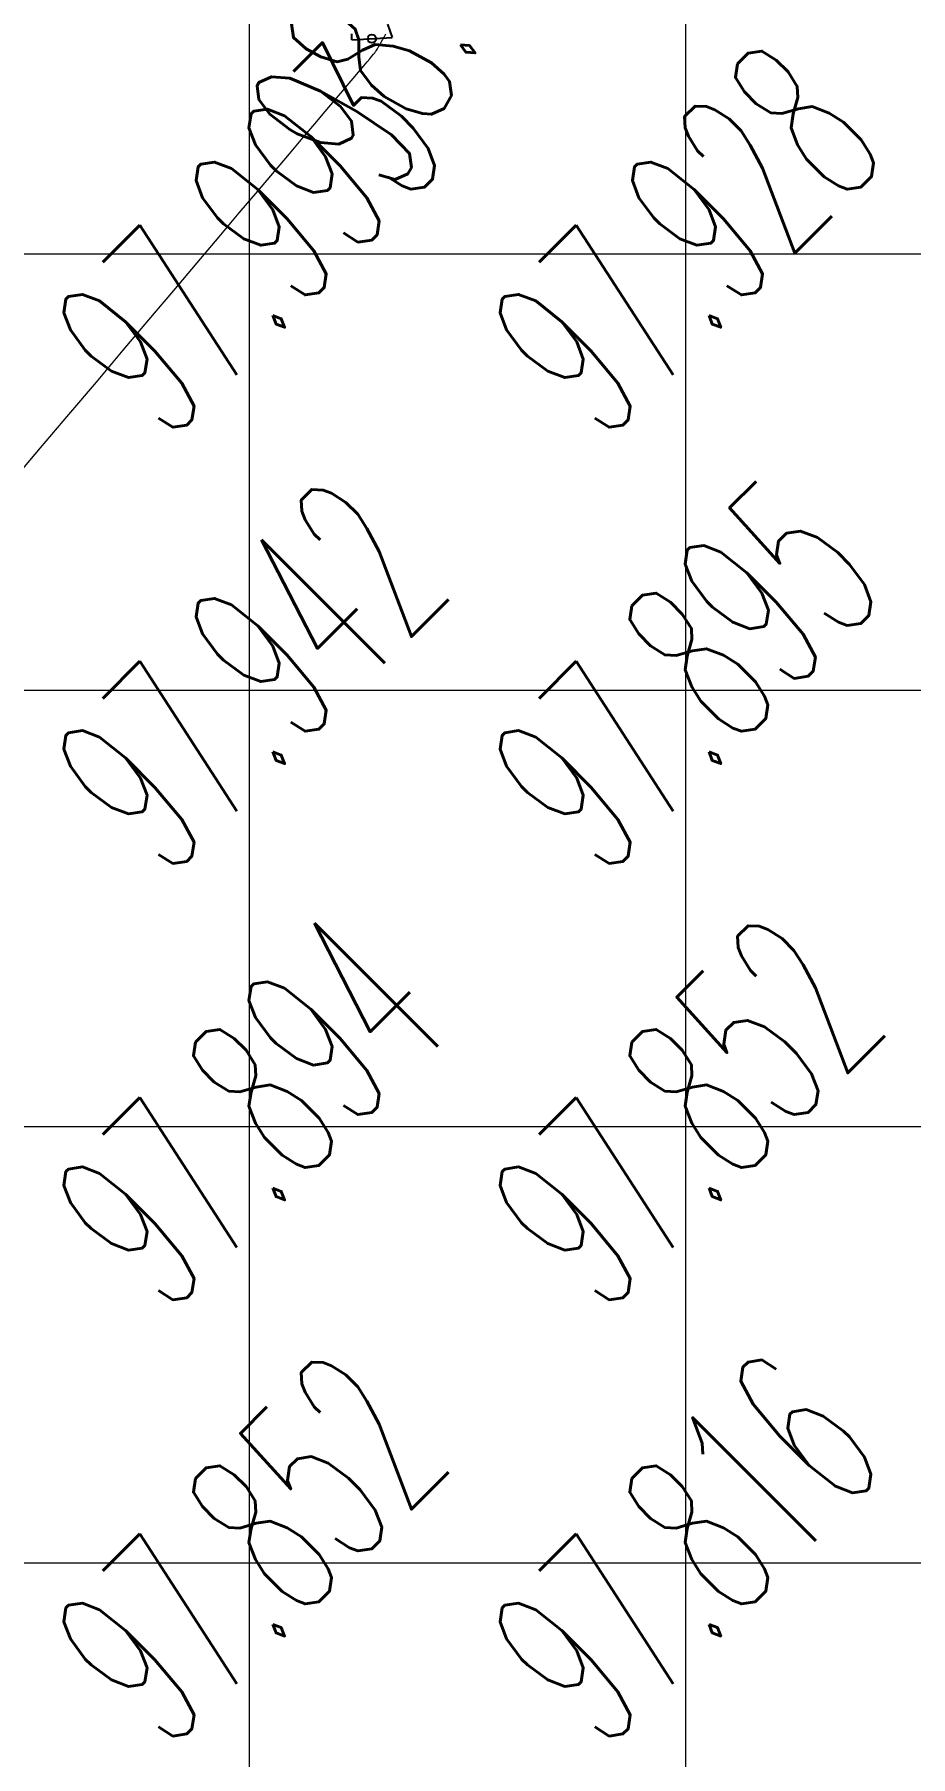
# Model space of a CAD drawing. Header units: millimetres. Extents: x 684983 to 685377, y 990360 to 990509.
# Drawn here: x 685055.03 to 685059.05, y 990425.15 to 990433.05 of the extents above; entities that cross this region are included whole.
import ezdxf
from ezdxf.enums import TextEntityAlignment as Align

# ---------------------------------------------------------------- set-up
doc = ezdxf.new("R2010")
doc.units = ezdxf.units.MM
for name, color, linetype, lineweight in [('AP-1', 7, 'Continuous', 13), ('CON_1', 7, 'Continuous', 9), ('grid', 8, 'Continuous', 9), ('GRID LEVELS', 7, 'Continuous', 13)]:
    doc.layers.add(name, color=color, linetype=linetype, lineweight=lineweight)
doc.layers.add('TEAK', color=7, linetype='Continuous')
doc.styles.get("Standard").update_dxf_attribs({"font": 'RomanS'})

# ---------------------------------------------------------------- blocks, each defined once
blk = doc.blocks.new('A$C25655A80')
for p, q in [((-0.0798, -0.0172), (-0.0798, 0.001)), ((0.0289, 0.0307), (0.043, -0.0101))]:
    blk.add_line(p, q)
blk = doc.blocks.new('TR')
blk.add_line((-0.0606, -0.0024, 1.3453), (0.0622, 0.0048, 1.3453))
blk.add_circle((0.0008, 0.0012, 1.3453), 0.0128)
blk.add_blockref('A$C25655A80', (0.0192, 0.0148, 1.3453))

msp = doc.modelspace()

# ---------------------------------------------------------------- linework, layer by layer
at = {"layer": 'CON_1', "color": 49, "linetype": 'Continuous', "elevation": 98, "flags": 128}
msp.add_lwpolyline([(685054.9266, 990430.9957), (685055.0574, 990431.1503), (685055.1864, 990431.3029), (685055.3128, 990431.4523), (685055.4356, 990431.5977), (685055.5541, 990431.738), (685055.6675, 990431.8722), (685055.7748, 990431.9992), (685055.8753, 990432.1181), (685055.9681, 990432.2279), (685056.0526, 990432.3278), (685056.129, 990432.418), (685056.1977, 990432.4991), (685056.2591, 990432.5716), (685056.3137, 990432.6359), (685056.3619, 990432.6927), (685056.4041, 990432.7423), (685056.4407, 990432.7854), (685056.4722, 990432.8224), (685056.4989, 990432.8539), (685056.5213, 990432.8803), (685056.5398, 990432.9022), (685056.5549, 990432.92), (685056.5669, 990432.9343), (685056.5763, 990432.9457), (685056.5835, 990432.9545), (685056.5889, 990432.9614), (685056.593, 990432.9667), (685056.5961, 990432.9711), (685056.5987, 990432.9751), (685056.6012, 990432.9791), (685056.6038, 990432.9834), (685056.6066, 990432.9884), (685056.61, 990432.9944), (685056.614, 990433.0016), (685056.6188, 990433.0103), (685056.6247, 990433.0209), (685056.6319, 990433.0336), (685056.6404, 990433.0487)], dxfattribs=at)
at = {"layer": 'grid'}
for p, q in [((685056.0136, 990509.1548), (685056.0136, 990370.8996)), ((685058.0136, 990509.1548), (685058.0136, 990370.8996)), ((685085.1957, 990432.0381), (684982.7636, 990432.0381)), ((685085.1957, 990430.0381), (684982.7636, 990430.0381)), ((685085.1957, 990428.0381), (684982.7636, 990428.0381)), ((685085.1957, 990426.0381), (684982.7636, 990426.0381))]:
    msp.add_line(p, q, dxfattribs=at)

# ---------------------------------------------------------------- block references
at = {"layer": 'TEAK', "xscale": 1.5, "yscale": 1.5, "zscale": 1.5}
msp.add_blockref('TR', (685056.575, 990433.024, 98.002), dxfattribs=at)

# ---------------------------------------------------------------- texts
at = {"layer": 'AP-1', "color": 6, "width": 0.5}
msp.add_text('98.0', height=0.8, rotation=60.92159, dxfattribs=at).set_placement((685056.616, 990433.0053, 98), align=Align.MIDDLE_CENTER)
at = {"layer": 'GRID LEVELS', "width": 0.5}
for s, p in [('97.993', (685055.63, 990431.1578, 97.9927)), ('97.928', (685057.63, 990431.1578, 97.9282)), ('97.942', (685055.63, 990429.1578, 97.9416)), ('97.895', (685057.63, 990429.1578, 97.8945)), ('97.894', (685055.63, 990427.1578, 97.8939)), ('97.852', (685057.63, 990427.1578, 97.8517)), ('97.852', (685055.63, 990425.1578, 97.8519)), ('97.816', (685057.63, 990425.1578, 97.8161))]:
    msp.add_text(s, height=0.8, rotation=45, dxfattribs=at).set_placement(p)

doc.saveas('drawing.dxf')
